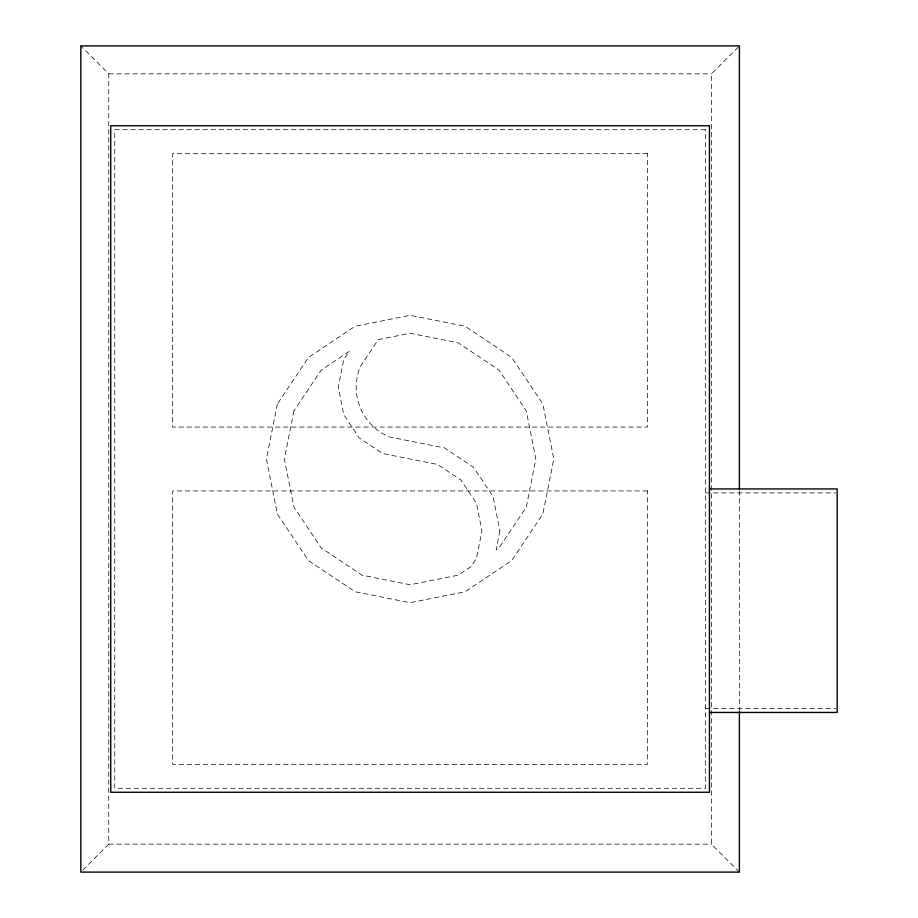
<?xml version="1.0" encoding="UTF-8"?>
<svg xmlns="http://www.w3.org/2000/svg" width="918" height="918" viewBox="0 0 918 918"><rect width="100%" height="100%" fill="white"/><g stroke="black" fill="none" stroke-linecap="round" stroke-linejoin="round"><path stroke-width="0.69" stroke-dasharray="4.59 3.44" d="M739.392 872.1L711.45 844.158L711.45 73.842L739.392 45.9M82.815 870.103L108.76 844.158L108.76 73.842L80.818 45.9M108.76 73.842L711.45 73.842M705.46 492.932L835.747 492.932M705.46 708.455L835.747 708.455M108.76 844.158L711.45 844.158M739.392 490.556L739.392 710.016M277.362 404.012L266.415 459L277.362 513.988L308.505 560.6L355.117 591.754L410.105 602.69L465.093 591.754L511.705 560.6L542.859 513.988L553.795 459L542.859 404.012L511.705 357.4L465.093 326.246L410.105 315.31L355.117 326.246L308.505 357.4L277.362 404.012M293.932 410.885L284.362 459L293.932 507.115L321.197 547.908L361.99 575.173L410.105 584.743L458.231 575.173L470.888 566.716L476.476 558.339L481.95 530.845L476.476 503.351L460.905 480.045L437.599 464.474L382.611 453.526L359.305 437.955L343.734 414.649L338.26 387.155L343.734 359.661L349.333 351.284L321.197 370.092L293.932 410.885M499.897 530.845L496.11 549.859L499.025 547.908L526.278 507.115L535.848 459L526.278 410.885L499.025 370.092L458.231 342.827L410.105 333.257L378.319 339.58L360.315 366.534A53.898 53.898 0 0 0 389.484 436.957L444.461 447.892L473.596 467.354L493.058 496.489L499.897 530.845M705.46 129.713L114.75 129.713L114.75 788.287L705.46 788.287L705.46 129.713M647.592 153.662L172.618 153.662L172.618 427.065L647.592 427.065L647.592 153.662M647.592 490.935L172.618 490.935L172.618 764.338L647.592 764.338L647.592 490.935"/><path stroke-width="1.38" d="M709.453 488.938L837.182 488.938L837.182 712.448L709.453 712.448M739.392 489.122L739.392 45.9L80.818 45.9L80.818 872.1L739.392 872.1L739.392 711.45M709.453 125.732L110.757 125.732L110.757 792.268L709.453 792.268L709.453 125.732"/></g></svg>
